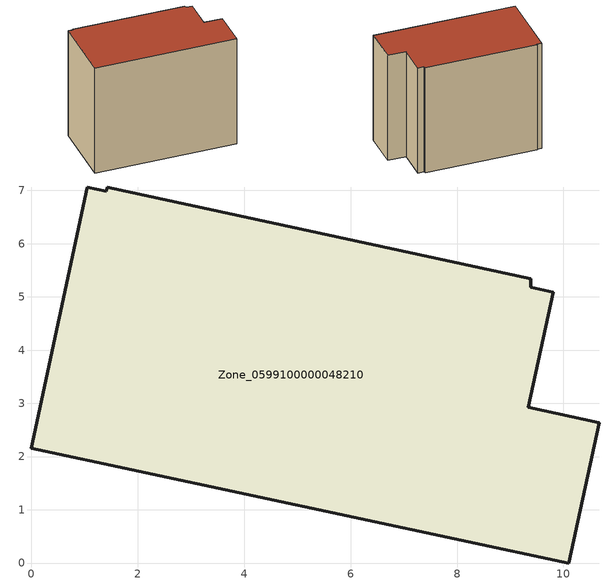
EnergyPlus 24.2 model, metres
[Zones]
Zone_0599100000048210
 floor ground (C_G): 9.39,5.18 9.81,5.09 9.34,2.93 10.67,2.64 10.1,0 0,2.16 1.06,7.07 1.41,6.99 1.43,7.06 9.38,5.34 z0
 wall outside (C_F): 10.1,0 10.67,2.64 9.34,2.93 9.81,5.09 9.39,5.18 9.38,5.34 1.43,7.06 1.41,6.99 1.06,7.07 0,2.16 10.1,0 z0:8.48
 roof outside (C_R): 9.81,5.09 9.39,5.18 9.38,5.34 1.43,7.06 1.41,6.99 1.06,7.07 0,2.16 10.1,0 10.67,2.64 9.34,2.93 z8.48
[BUILDING]
Pand.0599100000048210: North Axis=0; Terrain=City; Loads Convergence Tolerance Value=0.04; Temperature Convergence Tolerance Value=0.4; Solar Distribution=FullExterior; Maximum Number of Warmup Days=25; Minimum Number of Warmup Days=1
[Site:Location]
Rotterdam.The.Hague.AP_ZH_NLD Design_Conditions: Latitude=51.96; Longitude=4.45; Time Zone=1; Elevation=-4.5
[SITE:GROUNDTEMPERATURE:BUILDINGSURFACE]
18, 18, 18, 18, 18, 18, 18, 18, 18, 18, 18, 18
[MATERIAL] Thermal Absorptance=0.9; Solar Absorptance=0.7; Visible Absorptance=0.7
Name | Roughness | Thickness | Conductivity | Density | Specific Heat
G.TC.1975-1991 | MediumSmooth | 0.15 | 0.288461 | 540 | 1210
F.TC.1975-1991 | Rough | 0.3 | 0.230769 | 1920 | 840
R.TC.1975-1991 | MediumRough | 0.2 | 0.153846 | 1500 | 1000
[CONSTRUCTION]
C_G: G.TC.1975-1991
C_F: F.TC.1975-1991
C_R: R.TC.1975-1991
[ZONE]
Zone_0599100000048210: Type=1; Multiplier=1; Ceiling Height=Autocalculate; Volume=Autocalculate; Floor Area=autocalculate; Part of Total Floor Area=Yes
[ZONEINFILTRATION:DESIGNFLOWRATE]
Infil_Zone_0599100000048210: Zone or ZoneList or Space or SpaceList=Zone_0599100000048210; Schedule=AlwaysOn; Design Flow Rate Calculation Method=Flow/Area; Flow Rate per Floor Area=0.003; Constant Term Coefficient=1; Temperature Term Coefficient=0; Velocity Term Coefficient=0; Velocity Squared Term Coefficient=0
[HVACTEMPLATE:ZONE:IDEALLOADSAIRSYSTEM]
Zone_0599100000048210: Maximum Heating Supply Air Temperature=50; Minimum Cooling Supply Air Temperature=13; Maximum Heating Supply Air Humidity Ratio=0.0156; Minimum Cooling Supply Air Humidity Ratio=0.0077; Heating Limit=NoLimit; Cooling Limit=NoLimit; Dehumidification Control Type=ConstantSensibleHeatRatio; Cooling Sensible Heat Ratio=0.7; Dehumidification Setpoint=60; Humidification Control Type=None; Humidification Setpoint=30; Outdoor Air Method=None; Outdoor Air Flow Rate per Person=0.00944; Outdoor Air Flow Rate per Zone Floor Area=0; Outdoor Air Flow Rate per Zone=0; Demand Controlled Ventilation Type=None; Outdoor Air Economizer Type=NoEconomizer; Heat Recovery Type=None; Sensible Heat Recovery Effectiveness=0.7; Latent Heat Recovery Effectiveness=0.65
[ZONECONTROL:THERMOSTAT]
ThermostatControl_Zone_0599100000048210: Zone or ZoneList=Zone_0599100000048210; Control Type Schedule=DualSetpointControlType; Control 1=Thermostat_Zone_0599100000048210; Temperature Difference Between Cutout And Setpoint=0
[THERMOSTATSETPOINT:DUALSETPOINT]
Thermostat_Zone_0599100000048210: Heating Setpoint Temperature Schedule=HeatingSetpoint_Zone_0599100000048210; Cooling Setpoint Temperature Schedule=CoolingSetpoint_Zone_0599100000048210
[SCHEDULE:COMPACT]
HeatingSetpoint_Zone_0599100000048210: Through: 12/31, For: AllDays, Until: 24:00, 21
CoolingSetpoint_Zone_0599100000048210: Through: 12/31, For: AllDays, Until: 24:00, 24
DualSetpointControlType: Through: 12/31, For: AllDays, Until: 24:00, 4
AlwaysOn: Through: 12/31, For: AllDays, Until: 24:00, 1
